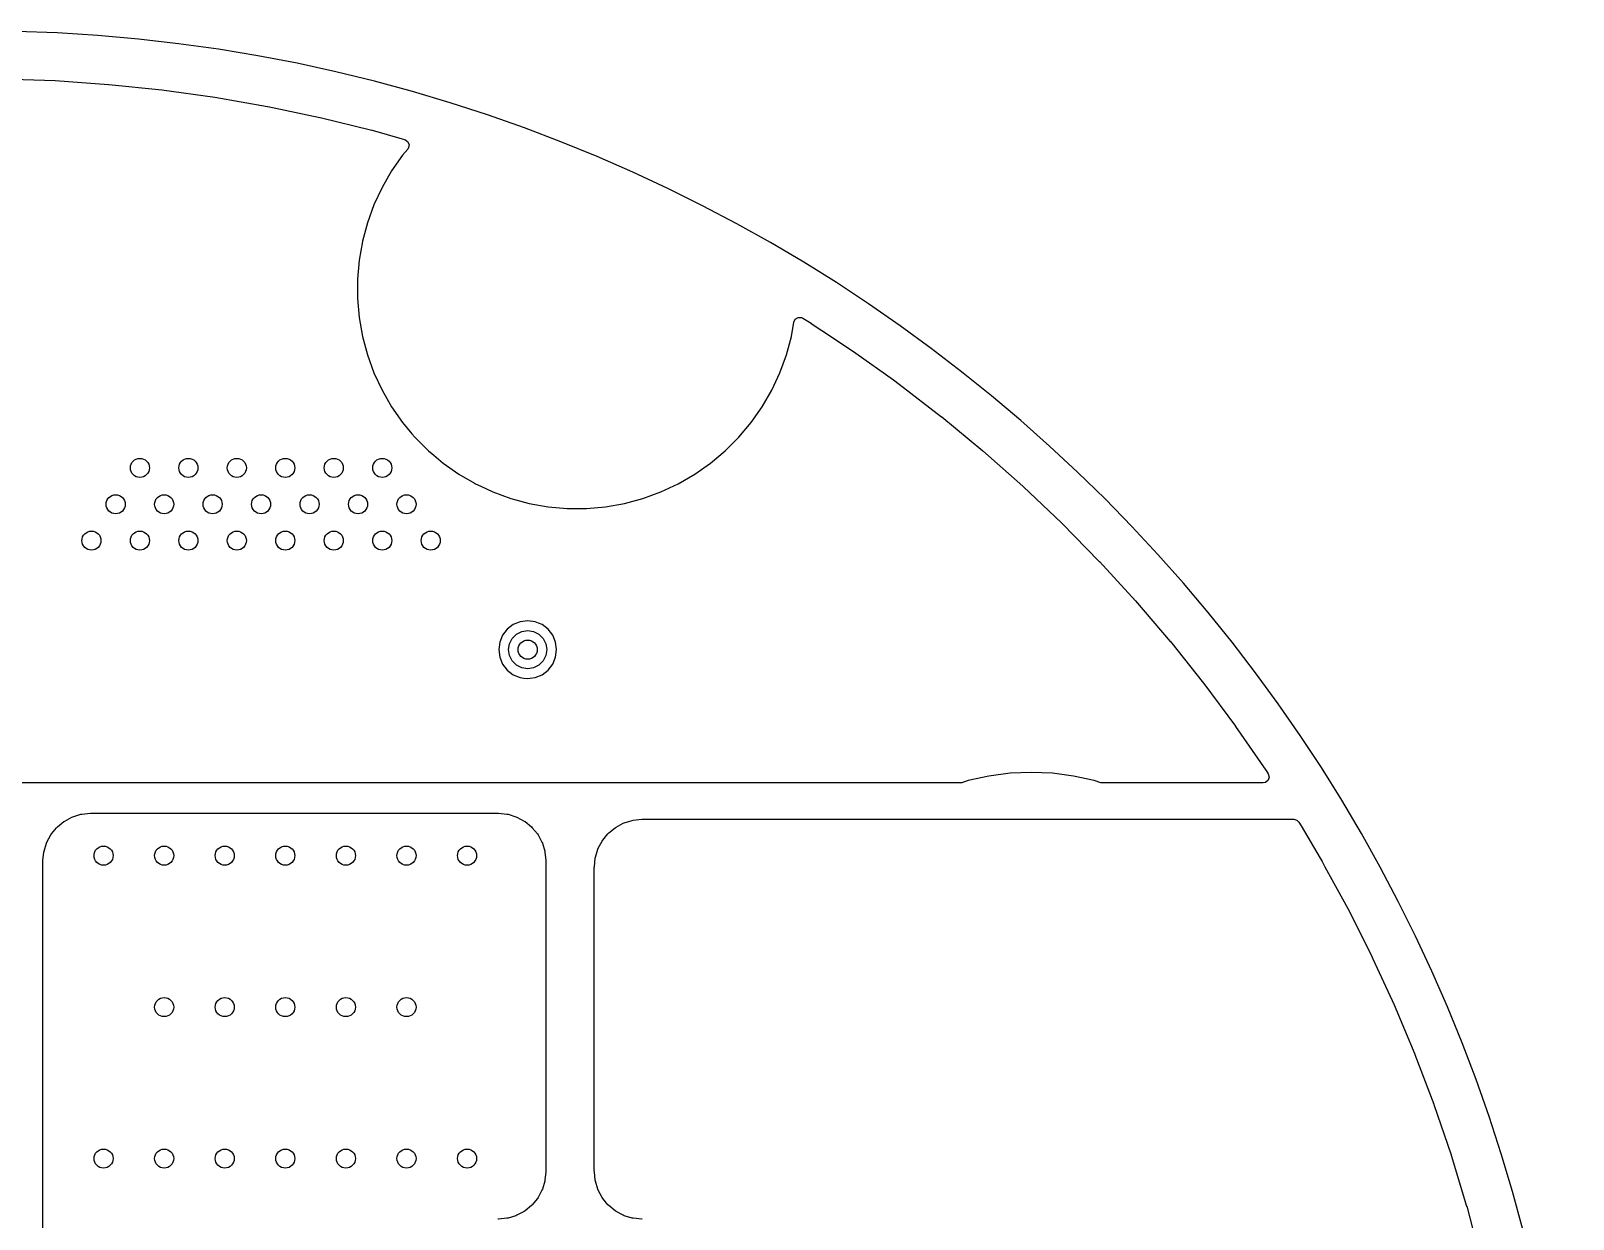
# Model space of a CAD drawing. Extents: x 116 to 183, y -128 to -37.6.
# Drawn here: x 150.62 to 182.95, y -62.48 to -37.57 of the extents above; entities that cross this region are included whole.
import ezdxf

# ---------------------------------------------------------------- set-up
doc = ezdxf.new("R2010")
doc.units = 0
doc.layers.add('BLACK', color=7, linetype='CONTINUOUS')

msp = doc.modelspace()

# ---------------------------------------------------------------- linework, layer by layer
at = {"layer": 'BLACK', "linetype": 'CONTINUOUS'}
for p, q in [((150.013606, -38.579711), (151.130592, -38.618288)), ((151.130592, -38.618288), (151.13481, -38.618506)), ((151.13481, -38.618506), (152.249846, -38.695618)), ((152.249846, -38.695618), (152.254088, -38.695985)), ((152.254088, -38.695985), (153.365809, -38.811538)), ((153.365809, -38.811538), (153.369954, -38.812041)), ((153.369954, -38.812041), (154.477074, -38.965905)), ((154.477074, -38.965905), (154.481207, -38.966553)), ((154.481207, -38.966553), (155.582286, -39.158526)), ((155.582286, -39.158526), (155.586459, -39.159328)), ((155.586459, -39.159328), (156.67625, -39.38835)), ((156.67625, -39.38835), (156.680213, -39.389183)), ((156.680213, -39.389183), (156.684387, -39.390135)), ((156.684387, -39.390135), (157.769581, -39.657611)), ((157.769581, -39.657611), (157.773686, -39.658698)), ((157.773686, -39.658698), (158.407922, -39.838458)), ((158.407922, -39.838458), (158.459965, -39.853209)), ((158.521142, -40.052215), (158.413945, -40.179969)), ((158.459965, -39.853209), (158.519096, -39.890429)), ((158.519096, -39.890429), (158.548718, -39.953708)), ((158.539426, -40.022957), (158.521142, -40.052215)), ((158.548718, -39.953708), (158.539426, -40.022957)), ((158.413945, -40.179969), (158.183525, -40.509041)), ((158.183516, -40.509056), (157.982662, -40.856945)), ((158.183525, -40.509041), (158.183516, -40.509056)), ((157.982654, -40.85696), (157.812887, -41.221028)), ((157.982662, -40.856945), (157.982654, -40.85696)), ((157.812887, -41.221028), (157.675481, -41.598545)), ((157.675481, -41.598545), (157.571513, -41.986563)), ((157.57151, -41.986576), (157.501752, -42.382189)), ((157.571513, -41.986563), (157.57151, -41.986576)), ((157.501752, -42.382189), (157.46674, -42.782383)), ((157.46674, -42.782383), (157.46674, -43.184116)), ((157.46674, -43.184116), (157.501752, -43.58431)), ((157.501752, -43.58431), (157.57151, -43.979923)), ((166.615451, -43.682289), (166.646478, -43.619687)), ((166.646478, -43.619687), (166.706425, -43.583796)), ((166.706425, -43.583796), (166.776259, -43.586013)), ((166.776259, -43.586013), (166.802623, -43.598259)), ((166.802623, -43.598259), (166.976305, -43.705311)), ((166.562969, -43.979929), (166.615451, -43.682289)), ((166.976305, -43.705311), (166.979898, -43.707612)), ((166.979898, -43.707612), (167.204209, -43.856792)), ((167.204209, -43.856792), (167.910564, -44.326563)), ((157.57151, -43.979923), (157.571513, -43.979936)), ((157.571513, -43.979936), (157.675481, -44.367954)), ((166.458995, -44.367965), (166.562969, -43.979929)), ((157.675481, -44.367954), (157.675484, -44.367964)), ((157.675484, -44.367964), (157.675485, -44.367965)), ((157.675485, -44.367965), (157.812883, -44.745462)), ((166.321597, -44.745462), (166.458995, -44.367965)), ((167.910564, -44.326563), (167.914047, -44.328967)), ((167.914047, -44.328967), (168.70179, -44.893027)), ((157.812883, -44.745462), (157.812886, -44.745469)), ((157.812886, -44.745469), (157.812887, -44.745471)), ((157.812887, -44.745471), (157.982654, -45.109539)), ((166.151821, -45.109548), (166.321597, -44.745462)), ((168.70179, -44.893027), (168.82277, -44.979654)), ((157.982654, -45.109539), (157.982662, -45.109554)), ((157.982662, -45.109554), (158.183516, -45.457443)), ((165.950959, -45.457452), (166.151821, -45.109548)), ((168.82277, -44.979654), (168.826207, -44.982206)), ((168.826207, -44.982206), (169.711909, -45.663856)), ((158.183516, -45.457443), (158.183525, -45.457458)), ((158.183525, -45.457458), (158.413945, -45.786531)), ((165.720539, -45.786525), (165.950959, -45.457452)), ((158.413945, -45.786531), (158.610902, -46.021255)), ((165.462316, -46.094264), (165.720539, -45.786525)), ((169.711909, -45.663856), (169.715256, -45.666525)), ((169.715256, -45.666525), (170.576921, -46.378354)), ((158.610902, -46.021255), (158.672164, -46.094264)), ((158.672164, -46.094264), (158.956226, -46.378326)), ((165.178254, -46.378326), (165.462316, -46.094264)), ((158.956226, -46.378326), (159.065595, -46.470097)), ((159.065595, -46.470097), (159.263958, -46.636544)), ((164.870515, -46.636549), (165.178254, -46.378326)), ((170.576921, -46.378354), (170.580173, -46.381137)), ((170.580173, -46.381137), (171.416716, -47.122251)), ((159.263958, -46.636544), (159.263964, -46.636548)), ((159.263964, -46.636548), (159.263965, -46.636549)), ((159.263965, -46.636549), (159.593038, -46.866969)), ((159.593038, -46.866969), (159.919098, -47.055219)), ((164.193538, -47.067831), (164.541442, -46.866969)), ((164.541442, -46.866969), (164.870515, -46.636549)), ((159.919098, -47.055219), (159.940935, -47.067827)), ((159.940935, -47.067827), (159.94095, -47.067835)), ((159.94095, -47.067835), (160.057646, -47.122251)), ((160.057646, -47.122251), (160.305028, -47.237607)), ((163.829452, -47.237607), (164.193538, -47.067831)), ((171.416716, -47.122251), (171.419871, -47.125144)), ((171.419871, -47.125144), (172.230376, -47.894727)), ((160.305028, -47.237607), (160.682525, -47.375005)), ((160.682525, -47.375005), (160.682531, -47.375006)), ((160.682531, -47.375006), (160.682535, -47.375008)), ((160.682535, -47.375008), (160.788203, -47.403321)), ((160.788203, -47.403321), (161.070561, -47.478979)), ((161.070561, -47.478979), (161.466182, -47.548738)), ((162.668298, -47.548738), (163.063919, -47.478979)), ((163.063919, -47.478979), (163.451955, -47.375005)), ((163.451955, -47.375005), (163.829452, -47.237607)), ((161.466182, -47.548738), (161.866376, -47.583749)), ((161.866376, -47.583749), (161.866377, -47.58375)), ((161.866377, -47.58375), (161.866378, -47.58375)), ((161.866378, -47.58375), (162.268103, -47.58375)), ((162.268103, -47.583749), (162.668298, -47.548738)), ((162.268103, -47.58375), (162.268103, -47.583749)), ((172.230376, -47.894727), (172.233429, -47.897728)), ((172.233429, -47.897728), (173.016872, -48.694812)), ((173.016872, -48.694812), (173.019819, -48.697916)), ((173.019819, -48.697916), (173.775272, -49.521555)), ((173.775272, -49.521555), (173.778111, -49.524759)), ((173.778111, -49.524759), (174.504705, -50.374006)), ((160.73316, -50.021463), (160.607718, -50.117718)), ((160.879237, -49.960956), (160.73316, -50.021463)), ((160.879239, -49.960955), (160.879237, -49.960956)), ((161.035999, -49.940318), (160.879239, -49.960955)), ((161.036001, -49.940318), (161.035999, -49.940318)), ((161.19276, -49.960955), (161.036001, -49.940318)), ((161.192762, -49.960956), (161.19276, -49.960955)), ((161.260852, -49.98916), (161.192762, -49.960956)), ((161.338841, -50.021464), (161.260852, -49.98916)), ((161.464282, -50.117718), (161.338841, -50.021464)), ((160.450955, -50.389239), (160.430318, -50.545998)), ((160.450956, -50.389237), (160.450955, -50.389239)), ((160.511463, -50.24316), (160.450956, -50.389237)), ((160.607718, -50.117718), (160.511463, -50.24316)), ((160.636, -50.546), (160.655577, -50.422393)), ((160.655577, -50.422393), (160.712393, -50.310886)), ((160.712393, -50.310886), (160.800886, -50.222393)), ((160.800886, -50.222393), (160.912393, -50.165577)), ((160.912393, -50.165577), (161.036, -50.146)), ((161.036, -50.146), (161.159607, -50.165577)), ((161.159607, -50.165577), (161.271114, -50.222393)), ((161.271114, -50.222393), (161.359607, -50.310886)), ((161.359607, -50.310886), (161.416423, -50.422393)), ((161.416423, -50.422393), (161.436, -50.546)), ((161.560536, -50.243159), (161.464282, -50.117718)), ((161.621044, -50.389238), (161.560536, -50.243159)), ((161.641682, -50.546), (161.621044, -50.389238)), ((174.504705, -50.374006), (174.507431, -50.377306)), ((174.507431, -50.377306), (175.204272, -51.251117)), ((160.430318, -50.545998), (160.430318, -50.546001)), ((160.430318, -50.546001), (160.450955, -50.70276)), ((160.450955, -50.70276), (160.450956, -50.702762)), ((160.450956, -50.702762), (160.511464, -50.848841)), ((160.655577, -50.669607), (160.636, -50.546)), ((160.712393, -50.781114), (160.655577, -50.669607)), ((161.416423, -50.669607), (161.359607, -50.781114)), ((161.436, -50.546), (161.416423, -50.669607)), ((161.560536, -50.848841), (161.621044, -50.702762)), ((161.621044, -50.702762), (161.641682, -50.546)), ((160.511464, -50.848841), (160.607718, -50.974282)), ((160.607718, -50.974282), (160.733159, -51.070536)), ((160.800886, -50.869607), (160.712393, -50.781114)), ((160.733159, -51.070536), (160.879238, -51.131044)), ((160.912393, -50.926423), (160.800886, -50.869607)), ((161.036, -50.946), (160.912393, -50.926423)), ((161.159607, -50.926423), (161.036, -50.946)), ((161.271114, -50.869607), (161.159607, -50.926423)), ((161.192762, -51.131044), (161.338841, -51.070536)), ((161.359607, -50.781114), (161.271114, -50.869607)), ((161.338841, -51.070536), (161.464282, -50.974282)), ((161.464282, -50.974282), (161.560536, -50.848841)), ((160.879238, -51.131044), (160.957619, -51.141363)), ((160.957619, -51.141363), (161.035999, -51.151682)), ((161.035999, -51.151682), (161.036, -51.151682)), ((161.036, -51.151682), (161.036001, -51.151682)), ((161.036001, -51.151682), (161.088254, -51.144802)), ((161.088254, -51.144802), (161.192762, -51.131044)), ((175.204272, -51.251117), (175.206883, -51.25451)), ((175.206883, -51.25451), (175.87314, -52.151841)), ((175.87314, -52.151841), (175.875632, -52.155321)), ((175.875632, -52.155321), (176.510532, -53.075133)), ((170.099084, -53.34), (150.241, -53.34)), ((170.136372, -53.334261), (170.099084, -53.34)), ((170.27087, -53.291853), (170.136372, -53.334261)), ((170.705707, -53.195452), (170.27087, -53.291853)), ((170.705716, -53.195451), (170.705707, -53.195452)), ((171.14728, -53.137317), (170.705716, -53.195451)), ((171.59224, -53.117891), (171.14728, -53.137317)), ((172.037199, -53.137317), (171.59224, -53.117891)), ((172.478763, -53.195451), (172.037199, -53.137317)), ((172.478772, -53.195452), (172.478763, -53.195451)), ((172.913609, -53.291853), (172.478772, -53.195452)), ((173.048108, -53.334261), (172.913609, -53.291853)), ((173.085396, -53.34), (173.048108, -53.334261)), ((176.453587, -53.34), (173.085396, -53.34)), ((176.504922, -53.328875), (176.453587, -53.34)), ((176.557797, -53.283203), (176.504922, -53.328875)), ((176.510532, -53.075133), (176.512902, -53.078697)), ((176.512902, -53.078697), (176.558007, -53.149124)), ((176.577587, -53.216194), (176.557797, -53.283203)), ((176.558007, -53.149124), (176.577587, -53.216194)), ((151.693056, -53.993018), (151.869939, -53.975597)), ((151.869939, -53.975597), (151.882093, -53.975)), ((151.882093, -53.975), (160.410907, -53.975)), ((160.410907, -53.975), (160.423061, -53.975597)), ((160.423061, -53.975597), (160.599941, -53.993018)), ((151.052272, -54.409995), (151.161149, -54.277328)), ((151.161149, -54.277328), (151.178328, -54.260149)), ((151.178328, -54.260149), (151.310995, -54.151272)), ((151.310995, -54.151272), (151.331195, -54.137775)), ((151.331195, -54.137775), (151.482549, -54.056875)), ((151.482549, -54.056875), (151.504994, -54.047577)), ((151.504994, -54.047577), (151.669232, -53.997757)), ((151.669232, -53.997757), (151.693056, -53.993018)), ((160.599941, -53.993018), (160.623769, -53.997757)), ((160.623769, -53.997757), (160.788001, -54.047576)), ((160.788001, -54.047576), (160.810453, -54.056877)), ((160.810453, -54.056877), (160.961798, -54.137772)), ((160.961798, -54.137772), (160.98201, -54.151277)), ((160.98201, -54.151277), (161.114666, -54.260145)), ((161.114666, -54.260145), (161.131854, -54.277333)), ((161.131854, -54.277333), (161.240722, -54.409989)), ((162.735328, -54.387149), (162.867995, -54.278272)), ((162.867995, -54.278272), (162.888195, -54.264775)), ((162.888195, -54.264775), (163.039549, -54.183875)), ((163.039549, -54.183875), (163.061994, -54.174577)), ((163.061994, -54.174577), (163.226232, -54.124757)), ((163.226232, -54.124757), (163.250056, -54.120018)), ((163.250056, -54.120018), (163.426939, -54.102597)), ((163.426939, -54.102597), (163.439093, -54.102)), ((163.439093, -54.102), (177.093801, -54.102)), ((177.093801, -54.102), (177.16084, -54.121685)), ((177.16084, -54.121685), (177.200468, -54.162768)), ((177.200468, -54.162768), (177.246026, -54.239621)), ((177.246026, -54.239621), (177.648793, -54.919056)), ((150.898757, -54.768232), (150.948577, -54.603994)), ((150.948577, -54.603994), (150.957875, -54.581549)), ((150.957875, -54.581549), (151.038775, -54.430195)), ((151.038775, -54.430195), (151.052272, -54.409995)), ((161.240722, -54.409989), (161.254227, -54.430201)), ((161.254227, -54.430201), (161.335121, -54.581543)), ((161.335121, -54.581543), (161.344424, -54.604001)), ((161.344424, -54.604001), (161.39424, -54.768224)), ((162.514875, -54.708549), (162.595775, -54.557195)), ((162.595775, -54.557195), (162.609272, -54.536995)), ((162.609272, -54.536995), (162.718149, -54.404328)), ((162.718149, -54.404328), (162.735328, -54.387149)), ((150.876597, -54.968938), (150.894018, -54.792056)), ((150.894018, -54.792056), (150.898757, -54.768232)), ((161.39424, -54.768224), (161.398982, -54.792065)), ((161.398982, -54.792065), (161.416403, -54.968938)), ((162.442014, -55.010479), (162.451018, -54.919056)), ((162.451018, -54.919056), (162.455757, -54.895232)), ((162.455757, -54.895232), (162.505577, -54.730994)), ((162.505577, -54.730994), (162.514875, -54.708549)), ((177.648793, -54.919056), (177.687839, -54.984922)), ((150.876, -54.981092), (150.876597, -54.968938)), ((150.876, -69.088), (150.876, -54.981092)), ((161.416403, -54.968938), (161.417, -54.981092)), ((161.417, -54.981092), (161.417, -61.477907)), ((162.433, -55.108092), (162.433597, -55.095938)), ((162.433, -61.477907), (162.433, -55.108092)), ((162.433597, -55.095938), (162.442014, -55.010479)), ((177.687839, -54.984922), (177.689949, -54.988626)), ((177.689949, -54.988626), (177.748655, -55.095938)), ((177.748655, -55.095938), (178.226354, -55.96915)), ((178.226354, -55.96915), (178.228343, -55.97294)), ((178.228343, -55.97294), (178.730583, -56.971388)), ((178.730583, -56.971388), (178.732435, -56.975234)), ((178.732435, -56.975234), (178.754756, -57.023708)), ((178.754756, -57.023708), (179.199907, -57.990413)), ((179.199907, -57.990413), (179.20163, -57.994331)), ((179.20163, -57.994331), (179.633786, -59.025046)), ((179.633786, -59.025046), (179.635373, -59.029022)), ((179.635373, -59.029022), (180.031692, -60.074028)), ((180.031692, -60.074028), (180.033141, -60.078056)), ((180.033141, -60.078056), (180.393167, -61.136159)), ((180.393167, -61.136159), (180.394475, -61.140235)), ((180.394475, -61.140235), (180.717743, -62.210058)), ((161.39424, -61.690775), (161.344424, -61.854998)), ((161.398982, -61.666934), (161.39424, -61.690775)), ((161.416403, -61.490061), (161.398982, -61.666934)), ((161.417, -61.477907), (161.416403, -61.490061)), ((162.433597, -61.490061), (162.433, -61.477907)), ((162.451018, -61.666941), (162.433597, -61.490061)), ((162.455757, -61.690769), (162.451018, -61.666941)), ((162.505575, -61.854998), (162.455757, -61.690769)), ((161.240722, -62.04901), (161.131854, -62.181666)), ((161.254227, -62.028798), (161.240722, -62.04901)), ((161.335121, -61.877456), (161.254227, -62.028798)), ((161.344424, -61.854998), (161.335121, -61.877456)), ((162.514878, -61.877456), (162.505575, -61.854998)), ((162.595772, -62.028798), (162.514878, -61.877456)), ((162.609277, -62.04901), (162.595772, -62.028798)), ((162.718145, -62.181666), (162.609277, -62.04901)), ((160.961798, -62.321227), (160.810456, -62.402121)), ((160.98201, -62.307722), (160.961798, -62.321227)), ((161.114666, -62.198854), (160.98201, -62.307722)), ((161.131854, -62.181666), (161.114666, -62.198854)), ((162.735333, -62.198854), (162.718145, -62.181666)), ((162.867989, -62.307722), (162.735333, -62.198854)), ((162.888201, -62.321227), (162.867989, -62.307722)), ((163.039543, -62.402121), (162.888201, -62.321227)), ((180.717743, -62.210058), (180.718911, -62.214176)), ((180.718911, -62.214176), (181.00508, -63.294597)), ((160.423061, -62.483403), (160.410907, -62.484)), ((160.599934, -62.465982), (160.423061, -62.483403)), ((160.623775, -62.46124), (160.599934, -62.465982)), ((160.787998, -62.411424), (160.623775, -62.46124)), ((160.810456, -62.402121), (160.787998, -62.411424)), ((163.062001, -62.411424), (163.039543, -62.402121)), ((163.226224, -62.46124), (163.062001, -62.411424)), ((163.250065, -62.465982), (163.226224, -62.46124)), ((163.426939, -62.483403), (163.250065, -62.465982)), ((163.439093, -62.484), (163.426939, -62.483403))]:
    msp.add_line(p, q, dxfattribs=at)
at = {"layer": 'BLACK'}
for centre in [(152.908, -46.736), (153.924, -46.736), (154.94, -46.736), (155.956, -46.736), (156.972, -46.736), (157.988, -46.736), (152.4, -47.498), (153.416, -47.498), (154.432, -47.498), (155.448, -47.498), (156.464, -47.498), (157.48, -47.498), (158.496, -47.498), (151.892, -48.26), (152.908, -48.26), (153.924, -48.26), (154.94, -48.26), (155.956, -48.26), (156.972, -48.26), (157.988, -48.26), (159.004, -48.26), (161.036, -50.546), (152.146, -54.864), (153.416, -54.864), (154.686, -54.864), (155.956, -54.864), (157.226, -54.864), (158.496, -54.864), (159.766, -54.864), (153.416, -58.039), (154.686, -58.039), (155.956, -58.039), (157.226, -58.039), (158.496, -58.039), (152.146, -61.214), (153.416, -61.214), (154.686, -61.214), (155.956, -61.214), (157.226, -61.214), (158.496, -61.214), (159.766, -61.214)]:
    msp.add_circle(centre, 0.2, dxfattribs=at)
msp.add_arc((149.450502, -71.074296), 33.5, 0, 180, dxfattribs=at)

doc.saveas('drawing.dxf')
